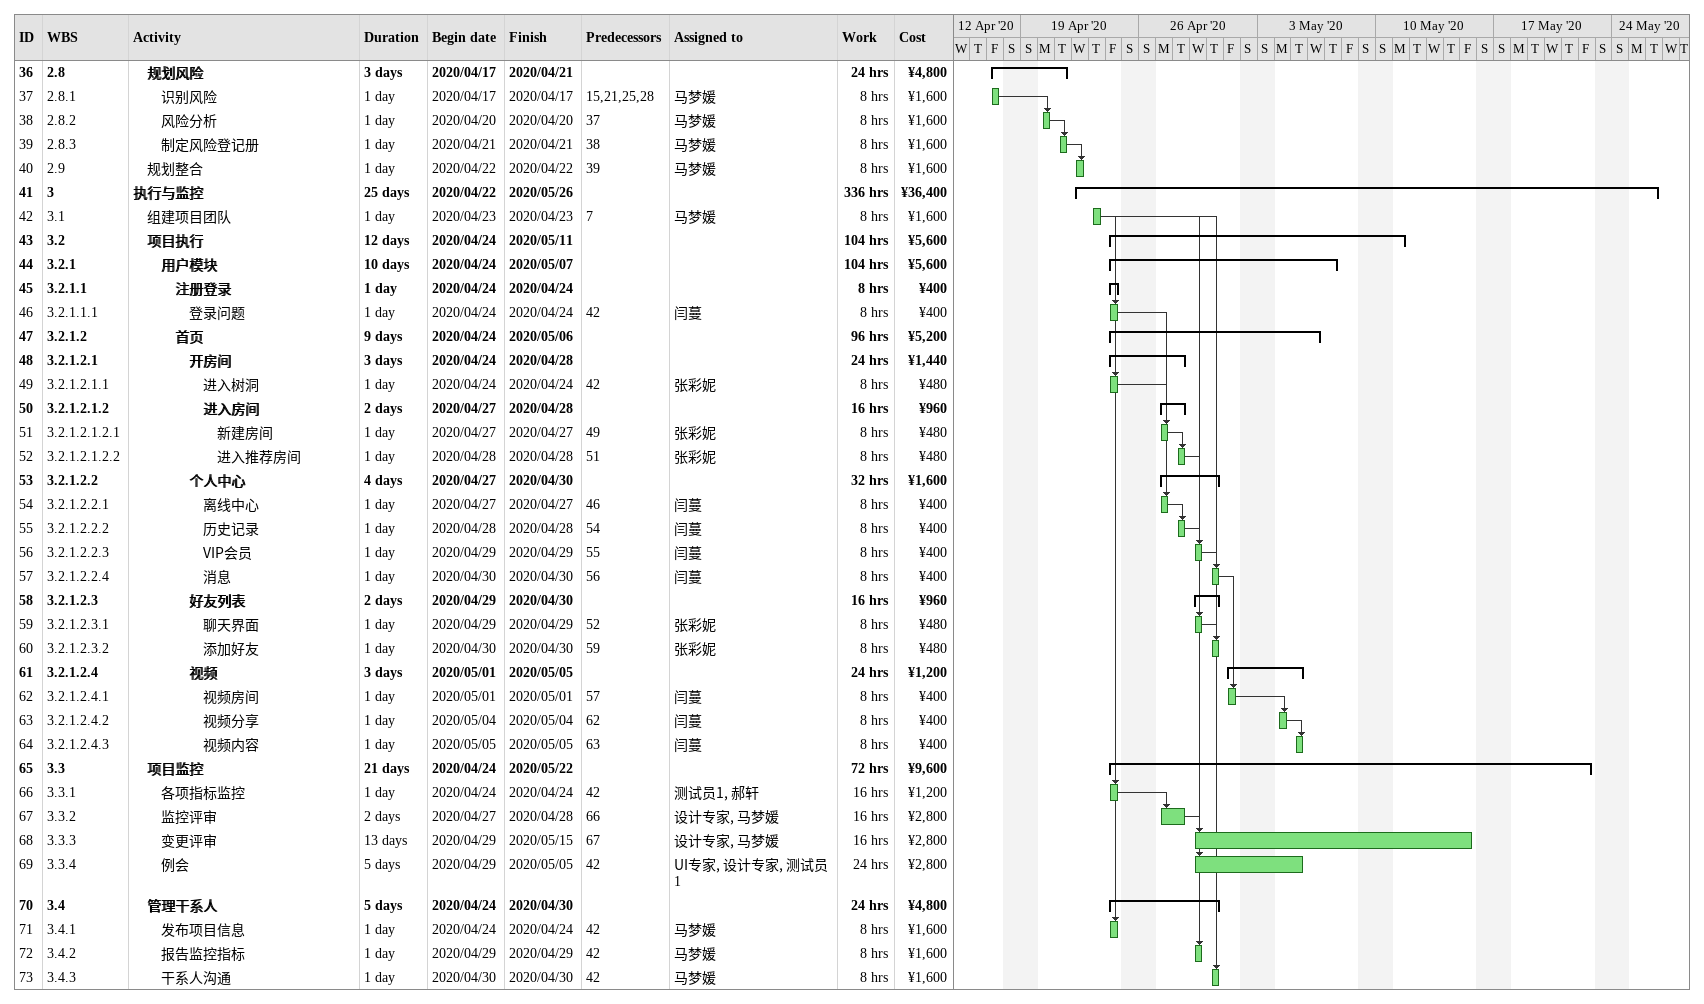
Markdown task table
| ID | WBS | Task | Duration | Start | Finish | Predecessors | Resources | Work (h) | Cost (¥) |
|---|---|---|---|---|---|---|---|---|---|
| 36 | 2.8 | **规划风险** | 3d | 2020-04-17 | 2020-04-21 |  |  | 24 | 4800 |
| 37 | 2.8.1 | 识别风险 | 1d | 2020-04-17 | 2020-04-17 | 15, 21, 25, 28 | 马梦媛 | 8 | 1600 |
| 38 | 2.8.2 | 风险分析 | 1d | 2020-04-20 | 2020-04-20 | 37 | 马梦媛 | 8 | 1600 |
| 39 | 2.8.3 | 制定风险登记册 | 1d | 2020-04-21 | 2020-04-21 | 38 | 马梦媛 | 8 | 1600 |
| 40 | 2.9 | 规划整合 | 1d | 2020-04-22 | 2020-04-22 | 39 | 马梦媛 | 8 | 1600 |
| 41 | 3 | **执行与监控** | 25d | 2020-04-22 | 2020-05-26 |  |  | 336 | 36400 |
| 42 | 3.1 | 组建项目团队 | 1d | 2020-04-23 | 2020-04-23 | 7 | 马梦媛 | 8 | 1600 |
| 43 | 3.2 | **项目执行** | 12d | 2020-04-24 | 2020-05-11 |  |  | 104 | 5600 |
| 44 | 3.2.1 | **用户模块** | 10d | 2020-04-24 | 2020-05-07 |  |  | 104 | 5600 |
| 45 | 3.2.1.1 | **注册登录** | 1d | 2020-04-24 | 2020-04-24 |  |  | 8 | 400 |
| 46 | 3.2.1.1.1 | 登录问题 | 1d | 2020-04-24 | 2020-04-24 | 42 | 闫蔓 | 8 | 400 |
| 47 | 3.2.1.2 | **首页** | 9d | 2020-04-24 | 2020-05-06 |  |  | 96 | 5200 |
| 48 | 3.2.1.2.1 | **开房间** | 3d | 2020-04-24 | 2020-04-28 |  |  | 24 | 1440 |
| 49 | 3.2.1.2.1.1 | 进入树洞 | 1d | 2020-04-24 | 2020-04-24 | 42 | 张彩妮 | 8 | 480 |
| 50 | 3.2.1.2.1.2 | **进入房间** | 2d | 2020-04-27 | 2020-04-28 |  |  | 16 | 960 |
| 51 | 3.2.1.2.1.2.1 | 新建房间 | 1d | 2020-04-27 | 2020-04-27 | 49 | 张彩妮 | 8 | 480 |
| 52 | 3.2.1.2.1.2.2 | 进入推荐房间 | 1d | 2020-04-28 | 2020-04-28 | 51 | 张彩妮 | 8 | 480 |
| 53 | 3.2.1.2.2 | **个人中心** | 4d | 2020-04-27 | 2020-04-30 |  |  | 32 | 1600 |
| 54 | 3.2.1.2.2.1 | 离线中心 | 1d | 2020-04-27 | 2020-04-27 | 46 | 闫蔓 | 8 | 400 |
| 55 | 3.2.1.2.2.2 | 历史记录 | 1d | 2020-04-28 | 2020-04-28 | 54 | 闫蔓 | 8 | 400 |
| 56 | 3.2.1.2.2.3 | VIP会员 | 1d | 2020-04-29 | 2020-04-29 | 55 | 闫蔓 | 8 | 400 |
| 57 | 3.2.1.2.2.4 | 消息 | 1d | 2020-04-30 | 2020-04-30 | 56 | 闫蔓 | 8 | 400 |
| 58 | 3.2.1.2.3 | **好友列表** | 2d | 2020-04-29 | 2020-04-30 |  |  | 16 | 960 |
| 59 | 3.2.1.2.3.1 | 聊天界面 | 1d | 2020-04-29 | 2020-04-29 | 52 | 张彩妮 | 8 | 480 |
| 60 | 3.2.1.2.3.2 | 添加好友 | 1d | 2020-04-30 | 2020-04-30 | 59 | 张彩妮 | 8 | 480 |
| 61 | 3.2.1.2.4 | **视频** | 3d | 2020-05-01 | 2020-05-05 |  |  | 24 | 1200 |
| 62 | 3.2.1.2.4.1 | 视频房间 | 1d | 2020-05-01 | 2020-05-01 | 57 | 闫蔓 | 8 | 400 |
| 63 | 3.2.1.2.4.2 | 视频分享 | 1d | 2020-05-04 | 2020-05-04 | 62 | 闫蔓 | 8 | 400 |
| 64 | 3.2.1.2.4.3 | 视频内容 | 1d | 2020-05-05 | 2020-05-05 | 63 | 闫蔓 | 8 | 400 |
| 65 | 3.3 | **项目监控** | 21d | 2020-04-24 | 2020-05-22 |  |  | 72 | 9600 |
| 66 | 3.3.1 | 各项指标监控 | 1d | 2020-04-24 | 2020-04-24 | 42 | 测试员1, 郝轩 | 16 | 1200 |
| 67 | 3.3.2 | 监控评审 | 2d | 2020-04-27 | 2020-04-28 | 66 | 设计专家, 马梦媛 | 16 | 2800 |
| 68 | 3.3.3 | 变更评审 | 13d | 2020-04-29 | 2020-05-15 | 67 | 设计专家, 马梦媛 | 16 | 2800 |
| 69 | 3.3.4 | 例会 | 5d | 2020-04-29 | 2020-05-05 | 42 | UI专家, 设计专家, 测试员1 | 24 | 2800 |
| 70 | 3.4 | **管理干系人** | 5d | 2020-04-24 | 2020-04-30 |  |  | 24 | 4800 |
| 71 | 3.4.1 | 发布项目信息 | 1d | 2020-04-24 | 2020-04-24 | 42 | 马梦媛 | 8 | 1600 |
| 72 | 3.4.2 | 报告监控指标 | 1d | 2020-04-29 | 2020-04-29 | 42 | 马梦媛 | 8 | 1600 |
| 73 | 3.4.3 | 干系人沟通 | 1d | 2020-04-30 | 2020-04-30 | 42 | 马梦媛 | 8 | 1600 |
